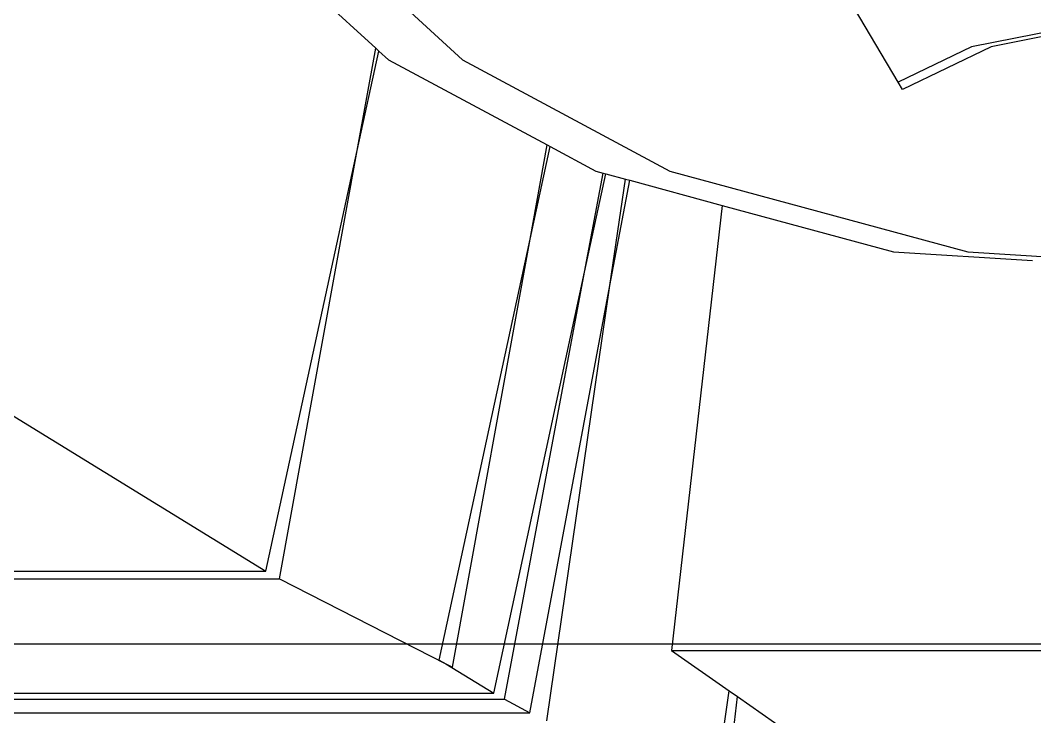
# Model space of a CAD drawing. Extents: x -24961 to 905641, y -154323 to 635957.
# Drawn here: x 395390.9 to 395494.2, y -131215.3 to -131144.4 of the extents above; entities that cross this region are included whole.
import ezdxf

# ---------------------------------------------------------------- set-up
doc = ezdxf.new("R2010")
doc.units = 0
doc.header["$LTSCALE"] = 1000
doc.header["$MEASUREMENT"] = 0
doc.layers.add('DOTE', color=1, linetype='Continuous')

msp = doc.modelspace()

# ---------------------------------------------------------------- linework, layer by layer
for p, q in [((395411.81, -131133.22), (395427.11, -131147.23)), ((395419.36, -131133.22), (395435.94, -131148.41)), ((395480.28, -131150.67), (395475.2, -131142.07)), ((395500.6, -131144.53), (395487.75, -131147.08)), ((395502.61, -131144.53), (395489.76, -131147.08)), ((395425.22, -131157.65), (395427.11, -131147.23)), ((395425.22, -131157.65), (395427.42, -131147.52)), ((395427.11, -131147.23), (395427.42, -131147.52)), ((395427.42, -131147.52), (395428.4, -131148.41)), ((395487.75, -131147.08), (395480.28, -131150.67)), ((395489.76, -131147.08), (395480.72, -131151.42)), ((395428.4, -131148.41), (395444.54, -131157.08)), ((395435.94, -131148.41), (395457.05, -131159.75)), ((395480.72, -131151.42), (395480.28, -131150.67)), ((395415.92, -131200.48), (395425.22, -131157.65)), ((395417.31, -131201.27), (395425.22, -131157.65)), ((395442.81, -131166.66), (395444.54, -131157.08)), ((395442.81, -131166.66), (395444.84, -131157.24)), ((395444.54, -131157.08), (395444.84, -131157.24)), ((395444.84, -131157.24), (395449.51, -131159.75)), ((395448.36, -131170.04), (395450.25, -131159.95)), ((395448.36, -131170.04), (395450.52, -131160.02)), ((395449.51, -131159.75), (395450.25, -131159.95)), ((395450.25, -131159.95), (395450.52, -131160.02)), ((395450.52, -131160.02), (395452.51, -131160.56)), ((395457.05, -131159.75), (395487.37, -131167.97)), ((395450.94, -131171.41), (395452.51, -131160.56)), ((395450.94, -131171.41), (395452.95, -131160.68)), ((395452.51, -131160.56), (395452.95, -131160.68)), ((395452.95, -131160.68), (395462.37, -131163.24)), ((395462.37, -131163.24), (395457.19, -131208.57)), ((395462.37, -131163.24), (395479.82, -131167.97)), ((395433.57, -131209.54), (395442.81, -131166.66)), ((395434.9, -131210.28), (395442.81, -131166.66)), ((395479.82, -131167.97), (395493.97, -131168.86)), ((395487.37, -131167.97), (395512.97, -131169.58)), ((395366.29, -131169.99), (395415.92, -131200.48)), ((395439.12, -131212.92), (395448.36, -131170.04)), ((395440.2, -131213.53), (395448.36, -131170.04)), ((395442.79, -131214.9), (395450.94, -131171.41)), ((395444.53, -131215.72), (395450.94, -131171.41)), ((395346.36, -131201.27), (395417.31, -131201.27)), ((395346.5, -131200.48), (395415.92, -131200.48)), ((395417.31, -131201.27), (395434.23, -131209.94)), ((395457.19, -131208.57), (395532.93, -131208.57)), ((395457.19, -131208.57), (395463.07, -131212.67)), ((395433.57, -131209.54), (395434.23, -131209.94)), ((395434.23, -131209.94), (395434.9, -131210.28)), ((395434.23, -131209.94), (395439.12, -131212.92)), ((395461.62, -131222.71), (395463.07, -131212.67)), ((395463.07, -131212.67), (395463.92, -131213.26)), ((395369.36, -131212.92), (395439.12, -131212.92)), ((395373.89, -131213.53), (395440.2, -131213.53)), ((395440.2, -131213.53), (395442.79, -131214.9)), ((395462.75, -131223.13), (395463.92, -131213.26)), ((395463.92, -131213.26), (395472.01, -131218.9)), ((395373.69, -131214.9), (395442.79, -131214.9))]:
    msp.add_line(p, q)
at = {"layer": 'DOTE'}
msp.add_line((393730.13, -131207.9), (442830.81, -131207.9), dxfattribs=at)

doc.saveas('drawing.dxf')
